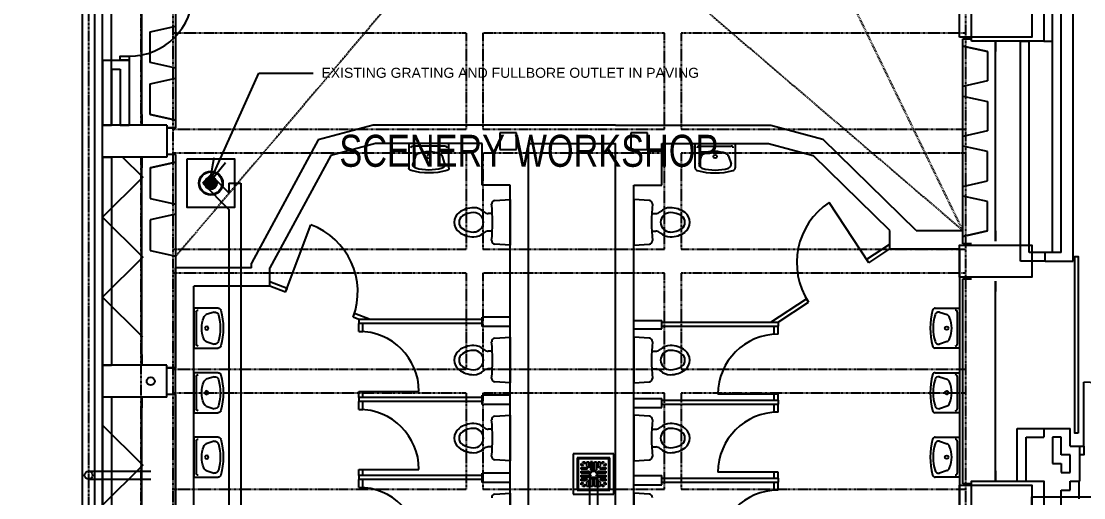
# Model space of a CAD drawing. Header units: millimetres. Extents: x -12337 to 132498, y -9485 to 82319.
# Drawn here: x 70612 to 83878, y 64212 to 70169 of the extents above; entities that cross this region are included whole.
import ezdxf

# ---------------------------------------------------------------- set-up
doc = ezdxf.new("R2010")
doc.units = ezdxf.units.MM
for name, pattern in [('PCENTRE', [50.8, 31.75, -6.35, 6.35, -6.35]), ('PDASHED', [19.05, 12.7, -6.35]), ('PHANTOM', [63.5, 31.75, -6.35, 6.35, -6.35, 6.35, -6.35])]:
    doc.linetypes.add(name, pattern=pattern)
for name, color, linetype in [('Basement 1 - Doors Windows and Openings', 7, 'Continuous'), ('Basement 1 - General', 7, 'Continuous'), ('Basement 1 - Sections', 7, 'Continuous'), ('Basement 1 - Spaces and Zones', 7, 'Continuous'), ('Basement 1 - Stormwater', 7, 'Continuous'), ('Basement 1 - Structural Members', 7, 'Continuous'), ('Basement 1 - Walls', 7, 'Continuous'), ('Basement 2 - Doors Windows and Openings', 7, 'Continuous'), ('Basement 2 - General', 7, 'Continuous'), ('Basement 2 - Structural Members', 7, 'Continuous'), ('Basement 2 - Walls', 7, 'Continuous'), ('Rain_and_storm_water', 7, 'Continuous')]:
    doc.layers.add(name, color=color, linetype=linetype)
doc.styles.add('arial', font='arial.ttf')
doc.styles.add('Text_Style_2', font='Freehand', dxfattribs={"width": 0.8})
doc.dimstyles.new('ISO-25', dxfattribs={"dimtxt": 2.5, "dimasz": 2.5, "dimexe": 1.25, "dimexo": 0.625, "dimtad": 1, "dimtxsty": 'Standard', "dimcen": 2.5, "dimadec": 0, "dimazin": 0, "dimtfac": 1, "dimtmove": 0, "dimatfit": 3, "dimfxl": 1, "dimarcsym": 0})

# ---------------------------------------------------------------- blocks, each defined once
blk = doc.blocks.new('whb2')
for p, q in [((-250, 0), (250, 0)), ((-250, -303.1), (-250, 0)), ((250, 0), (250, -303.1)), ((-201, -29.5), (201.1, -29.5)), ((-200, -252.8), (-168.5, -155.3)), ((168.6, -155.3), (200.1, -252.8))]:
    blk.add_line(p, q)
blk.add_circle((0, -160.7), 22.3)
for centre, radius, start, end in [((-199.1, -56.3), 26.8, 94.124, 173.479), ((-109.1, -186.3), 67, 111.901, 152.434), ((0, -457.8), 359.7, 68.098, 111.902), ((109.2, -186.3), 67, 27.567, 68.099), ((199.2, -56.3), 26.8, 6.521, 85.876), ((-151.4, -259.8), 49.1, 171.798, 253.912), ((151.5, -259.8), 49.1, 286.088, 8.202), ((-214.2, -303.1), 35.7, 180, 255.523), ((0, 526.8), 892.9, 255.523, 284.478), ((0, 265.2), 595.5, 253.912, 286.088), ((214.3, -303.1), 35.7, 284.477, 0)]:
    blk.add_arc(centre, radius, start, end)

msp = doc.modelspace()

# ---------------------------------------------------------------- hatches: boundary and pattern name
at = {"layer": 'Basement 1 - Stormwater', "linetype": 'Continuous'}
h = msp.add_hatch(dxfattribs=at)
h.set_pattern_fill('lines', color=2, scale=9.375, style=0)
h.set_pattern_definition([(0, (51651.505, 69095.762), (0, 9.375), [])])
h.paths.add_polyline_path([(72905, 68145, -1), (73055, 68145, -1)])

# ---------------------------------------------------------------- linework, layer by layer
at = {"layer": 'Basement 1 - Doors Windows and Openings', "color": 1, "linetype": 'Continuous', "lineweight": -3}
for p, q in [((81195, 67151, 2700), (80701, 67904, 2700)), ((73913, 66783, 2700), (74228, 67626, 2700)), ((74827, 65542, 2700), (75577, 65542, 2700)), ((80061, 65507, 2700), (79311, 65507, 2700)), ((74827, 64567, 2700), (75577, 64567, 2700)), ((80061, 64532, 2700), (79311, 64532, 2700))]:
    msp.add_line(p, q, dxfattribs=at)
for centre, radius, start, end in [((81195, 67151, 2700), 900, 123.2925, 213.2925), ((73913, 66783, 2700), 900, 339.5322, 69.5322), ((74827, 65542, 2700), 750, 0, 90), ((80061, 65507, 2700), 750, 90, 180), ((74827, 64567, 2700), 750, 0, 90), ((80061, 64532, 2700), 750, 90, 180), ((74827, 63592, 2700), 750, 0, 90), ((80061, 63557, 2700), 750, 90, 180)]:
    msp.add_arc(centre, radius, start, end, dxfattribs=at)
at = {"layer": 'Basement 1 - General', "color": 8, "linetype": 'PDASHED', "lineweight": -3}
for p, q in [((82368, 78859, 2700), (72543, 67232, 2700)), ((82368, 67554, 2700), (76849, 78919, 2700)), ((82368, 67555, 2700), (72928, 75636, 2700))]:
    msp.add_line(p, q, dxfattribs=at)
at = {"layer": 'Basement 1 - General', "color": 1, "linetype": 'Continuous', "lineweight": -3}
for p, q in [((78009, 64760, 2700), (77505, 64760, 2700)), ((77505, 64760, 2700), (77505, 64256, 2700)), ((78009, 64256, 2700), (78009, 64760, 2700)), ((77959, 64710, 2700), (77555, 64710, 2700)), ((77555, 64710, 2700), (77555, 64306, 2700)), ((77602, 64640, 2700), (77608, 64640, 2700)), ((77602, 64616, 2700), (77602, 64640, 2700)), ((77632, 64616, 2700), (77602, 64616, 2700)), ((77608, 64640, 2700), (77632, 64616, 2700)), ((77625, 64663, 2700), (77649, 64663, 2700)), ((77625, 64657, 2700), (77625, 64663, 2700)), ((77649, 64633, 2700), (77625, 64657, 2700)), ((77649, 64663, 2700), (77649, 64633, 2700)), ((77673, 64609, 2700), (77673, 64663, 2700)), ((77673, 64663, 2700), (77697, 64663, 2700)), ((77697, 64585, 2700), (77673, 64609, 2700)), ((77697, 64663, 2700), (77697, 64585, 2700)), ((77745, 64663, 2700), (77721, 64663, 2700)), ((77721, 64663, 2700), (77721, 64561, 2700)), ((77745, 64537, 2700), (77745, 64663, 2700)), ((77769, 64537, 2700), (77769, 64663, 2700)), ((77769, 64663, 2700), (77793, 64663, 2700)), ((77793, 64663, 2700), (77793, 64561, 2700)), ((77817, 64585, 2700), (77817, 64663, 2700)), ((77817, 64663, 2700), (77841, 64663, 2700)), ((77841, 64609, 2700), (77817, 64585, 2700)), ((77841, 64663, 2700), (77841, 64609, 2700)), ((77865, 64633, 2700), (77865, 64663, 2700)), ((77865, 64663, 2700), (77888, 64663, 2700)), ((77888, 64656, 2700), (77865, 64633, 2700)), ((77882, 64616, 2700), (77906, 64640, 2700)), ((77912, 64616, 2700), (77882, 64616, 2700)), ((77888, 64663, 2700), (77888, 64656, 2700)), ((77906, 64640, 2700), (77912, 64640, 2700)), ((77912, 64640, 2700), (77912, 64616, 2700)), ((77959, 64306, 2700), (77959, 64710, 2700)), ((77602, 64592, 2700), (77656, 64592, 2700)), ((77602, 64568, 2700), (77602, 64592, 2700)), ((77680, 64568, 2700), (77602, 64568, 2700)), ((77602, 64544, 2700), (77704, 64544, 2700)), ((77602, 64520, 2700), (77602, 64544, 2700)), ((77728, 64520, 2700), (77602, 64520, 2700)), ((77602, 64496, 2700), (77728, 64496, 2700)), ((77602, 64472, 2700), (77602, 64496, 2700)), ((77656, 64592, 2700), (77680, 64568, 2700)), ((77704, 64544, 2700), (77728, 64520, 2700)), ((77728, 64496, 2700), (77704, 64472, 2700)), ((77721, 64561, 2700), (77745, 64537, 2700)), ((77721, 64455, 2700), (77745, 64479, 2700)), ((77745, 64479, 2700), (77745, 64353, 2700)), ((77793, 64561, 2700), (77769, 64537, 2700)), ((77769, 64353, 2700), (77769, 64479, 2700)), ((77769, 64479, 2700), (77793, 64455, 2700)), ((77786, 64520, 2700), (77810, 64544, 2700)), ((77912, 64520, 2700), (77786, 64520, 2700)), ((77786, 64496, 2700), (77912, 64496, 2700)), ((77810, 64472, 2700), (77786, 64496, 2700)), ((77810, 64544, 2700), (77912, 64544, 2700)), ((77834, 64568, 2700), (77858, 64592, 2700)), ((77912, 64568, 2700), (77834, 64568, 2700)), ((77858, 64592, 2700), (77912, 64592, 2700)), ((77912, 64592, 2700), (77912, 64568, 2700)), ((77912, 64544, 2700), (77912, 64520, 2700)), ((77912, 64496, 2700), (77912, 64472, 2700)), ((77704, 64472, 2700), (77602, 64472, 2700)), ((77602, 64448, 2700), (77680, 64448, 2700)), ((77602, 64424, 2700), (77602, 64448, 2700)), ((77656, 64424, 2700), (77602, 64424, 2700)), ((77602, 64400, 2700), (77632, 64400, 2700)), ((77602, 64376, 2700), (77602, 64400, 2700)), ((77608, 64376, 2700), (77602, 64376, 2700)), ((77632, 64400, 2700), (77608, 64376, 2700)), ((77625, 64359, 2700), (77649, 64383, 2700)), ((77625, 64353, 2700), (77625, 64359, 2700)), ((77649, 64353, 2700), (77625, 64353, 2700)), ((77649, 64383, 2700), (77649, 64353, 2700)), ((77680, 64448, 2700), (77656, 64424, 2700)), ((77673, 64407, 2700), (77697, 64431, 2700)), ((77673, 64353, 2700), (77673, 64407, 2700)), ((77697, 64353, 2700), (77673, 64353, 2700)), ((77697, 64431, 2700), (77697, 64353, 2700)), ((77721, 64353, 2700), (77721, 64455, 2700)), ((77745, 64353, 2700), (77721, 64353, 2700)), ((77793, 64353, 2700), (77769, 64353, 2700)), ((77793, 64455, 2700), (77793, 64353, 2700)), ((77912, 64472, 2700), (77810, 64472, 2700)), ((77817, 64353, 2700), (77817, 64431, 2700)), ((77817, 64431, 2700), (77841, 64407, 2700)), ((77841, 64353, 2700), (77817, 64353, 2700)), ((77834, 64448, 2700), (77912, 64448, 2700)), ((77858, 64424, 2700), (77834, 64448, 2700)), ((77841, 64407, 2700), (77841, 64353, 2700)), ((77912, 64424, 2700), (77858, 64424, 2700)), ((77865, 64353, 2700), (77865, 64383, 2700)), ((77865, 64383, 2700), (77888, 64360, 2700)), ((77888, 64353, 2700), (77865, 64353, 2700)), ((77882, 64400, 2700), (77912, 64400, 2700)), ((77906, 64376, 2700), (77882, 64400, 2700)), ((77888, 64360, 2700), (77888, 64353, 2700)), ((77912, 64376, 2700), (77906, 64376, 2700)), ((77912, 64448, 2700), (77912, 64424, 2700)), ((77912, 64400, 2700), (77912, 64376, 2700)), ((77505, 64256, 2700), (78009, 64256, 2700)), ((77555, 64306, 2700), (77959, 64306, 2700))]:
    msp.add_line(p, q, dxfattribs=at)
at = {"layer": 'Basement 1 - General', "color": 1, "linetype": 'Continuous', "lineweight": -3, "elevation": 2700}
for points in [[(72678, 68444), (72678, 67844), (73278, 67844), (73278, 68444)], [(77567, 64698), (77567, 64318), (77947, 64318), (77947, 64698)]]:
    msp.add_lwpolyline(points, close=True, dxfattribs=at)
at = {"layer": 'Basement 1 - Sections', "color": 1, "linetype": 'Continuous'}
for p, q in [((76494, 67766, 2700), (76443, 67766, 2700)), ((78484, 67766, 2700), (78534, 67766, 2700)), ((76494, 67546, 2700), (76443, 67546, 2700)), ((78484, 67546, 2700), (78534, 67546, 2700)), ((76717, 67371, 2700), (76523, 67383, 2700)), ((78261, 67371, 2700), (78455, 67383, 2700)), ((76494, 66043, 2700), (76443, 66043, 2700)), ((78484, 66043, 2700), (78534, 66043, 2700)), ((76494, 65823, 2700), (76443, 65823, 2700)), ((78484, 65823, 2700), (78534, 65823, 2700)), ((76717, 65648, 2700), (76523, 65661, 2700)), ((78261, 65648, 2700), (78455, 65661, 2700)), ((76494, 65068, 2700), (76443, 65068, 2700)), ((78484, 65068, 2700), (78534, 65068, 2700)), ((76494, 64848, 2700), (76443, 64848, 2700)), ((78484, 64848, 2700), (78534, 64848, 2700)), ((76717, 64673, 2700), (76523, 64686, 2700)), ((78261, 64673, 2700), (78455, 64686, 2700))]:
    msp.add_line(p, q, dxfattribs=at)
at = {"layer": 'Basement 1 - Sections', "color": 1, "linetype": 'Continuous', "elevation": 2700}
for points in [[(76523, 67928), (76717, 67941), (76717, 67371)], [(78455, 67928), (78261, 67941), (78261, 67371)], [(76523, 66206), (76717, 66218), (76717, 65648)], [(78455, 66206), (78261, 66218), (78261, 65648)], [(76523, 65231), (76717, 65243), (76717, 64673)], [(78455, 65231), (78261, 65243), (78261, 64673)], [(76523, 64256), (76717, 64268), (76717, 63698)], [(78455, 64256), (78261, 64268), (78261, 63698)]]:
    msp.add_lwpolyline(points, dxfattribs=at)
at = {"layer": 'Basement 1 - Sections', "color": 1, "linetype": 'Continuous'}
for centre, radius, start, end in [((76526, 67888, 2700), 40, 93.6538, 185.3929), ((78452, 67888, 2700), 40, 354.6071, 86.3462), ((76262, 67529, 2700), 309, 90, 126.6269), ((76262, 67656, 2700), 182, 46.3697, 90), ((74059, 67656, 2700), 2437, 354.6098, 5.3902), ((80919, 67656, 2700), 2437, 174.6098, 185.3902), ((78716, 67656, 2700), 182, 90, 133.6303), ((78716, 67529, 2700), 309, 53.3731, 90), ((76168, 67656, 2700), 151, 126.6272, 180), ((76172, 67656, 2700), 94.1, 123.328, 180), ((76262, 67519, 2700), 258, 90, 123.3291), ((76262, 67656, 2700), 121, 270, 90), ((76443, 67846, 2700), 80, 226.3714, 270), ((78534, 67846, 2700), 80, 270, 313.6286), ((78716, 67656, 2700), 121, 90, 270), ((78716, 67519, 2700), 258, 56.6709, 90), ((78805, 67656, 2700), 94.1, 0, 56.672), ((78810, 67656, 2700), 151, 0, 53.3728), ((76168, 67656, 2700), 151, 180, 233.3723), ((76172, 67656, 2700), 94.1, 180, 236.6712), ((76262, 67782, 2700), 309, 233.3736, 270), ((76262, 67792, 2700), 258, 236.6706, 270), ((76443, 67466, 2700), 80, 90, 133.6274), ((78534, 67466, 2700), 80, 46.3726, 90), ((78716, 67792, 2700), 258, 270, 303.3294), ((78716, 67782, 2700), 309, 270, 306.6264), ((78805, 67656, 2700), 94.1, 303.3288, 0), ((78810, 67656, 2700), 151, 306.6277, 0), ((76262, 67656, 2700), 182, 270, 313.6308), ((76526, 67423, 2700), 40, 174.614, 266.3467), ((78452, 67423, 2700), 40, 273.6533, 5.386), ((78716, 67656, 2700), 182, 226.3692, 270), ((76526, 66166, 2700), 40, 93.6538, 185.3929), ((78452, 66166, 2700), 40, 354.6071, 86.3462), ((76262, 65807, 2700), 309, 90, 126.6269), ((76262, 65933, 2700), 182, 46.3697, 90), ((74059, 65933, 2700), 2437, 354.6098, 5.3902), ((80919, 65933, 2700), 2437, 174.6098, 185.3902), ((78716, 65933, 2700), 182, 90, 133.6303), ((78716, 65807, 2700), 309, 53.3731, 90), ((76168, 65933, 2700), 151, 126.6272, 180), ((76172, 65933, 2700), 94.1, 123.328, 180), ((76262, 65797, 2700), 258, 90, 123.3291), ((76262, 65933, 2700), 121, 270, 90), ((76443, 66123, 2700), 80, 226.3714, 270), ((78534, 66123, 2700), 80, 270, 313.6286), ((78716, 65933, 2700), 121, 90, 270), ((78716, 65797, 2700), 258, 56.6709, 90), ((78805, 65933, 2700), 94.1, 0, 56.672), ((78810, 65933, 2700), 151, 0, 53.3728), ((76168, 65933, 2700), 151, 180, 233.3723), ((76172, 65933, 2700), 94.1, 180, 236.6712), ((76262, 66060, 2700), 309, 233.3736, 270), ((76262, 66070, 2700), 258, 236.6706, 270), ((76262, 65933, 2700), 182, 270, 313.6308), ((76443, 65743, 2700), 80, 90, 133.6274), ((78534, 65743, 2700), 80, 46.3726, 90), ((78716, 65933, 2700), 182, 226.3692, 270), ((78716, 66070, 2700), 258, 270, 303.3294), ((78716, 66060, 2700), 309, 270, 306.6264), ((78805, 65933, 2700), 94.1, 303.3288, 0), ((78810, 65933, 2700), 151, 306.6277, 0), ((76526, 65701, 2700), 40, 174.614, 266.3467), ((78452, 65701, 2700), 40, 273.6533, 5.386), ((76262, 64832, 2700), 309, 90, 126.6269), ((76262, 64958, 2700), 182, 46.3697, 90), ((76526, 65191, 2700), 40, 93.6538, 185.3929), ((74059, 64958, 2700), 2437, 354.6098, 5.3902), ((78452, 65191, 2700), 40, 354.6071, 86.3462), ((80919, 64958, 2700), 2437, 174.6098, 185.3902), ((78716, 64958, 2700), 182, 90, 133.6303), ((78716, 64832, 2700), 309, 53.3731, 90), ((76168, 64958, 2700), 151, 126.6272, 180), ((76172, 64958, 2700), 94.1, 123.328, 180), ((76262, 64822, 2700), 258, 90, 123.3291), ((76262, 64958, 2700), 121, 270, 90), ((76443, 65148, 2700), 80, 226.3714, 270), ((78534, 65148, 2700), 80, 270, 313.6286), ((78716, 64958, 2700), 121, 90, 270), ((78716, 64822, 2700), 258, 56.6709, 90), ((78805, 64958, 2700), 94.1, 0, 56.672), ((78810, 64958, 2700), 151, 0, 53.3728), ((76168, 64958, 2700), 151, 180, 233.3723), ((76172, 64958, 2700), 94.1, 180, 236.6712), ((76262, 65095, 2700), 258, 236.6706, 270), ((78716, 65095, 2700), 258, 270, 303.3294), ((78805, 64958, 2700), 94.1, 303.3288, 0), ((78810, 64958, 2700), 151, 306.6277, 0), ((76262, 65085, 2700), 309, 233.3736, 270), ((76262, 64958, 2700), 182, 270, 313.6308), ((76443, 64768, 2700), 80, 90, 133.6274), ((78534, 64768, 2700), 80, 46.3726, 90), ((78716, 64958, 2700), 182, 226.3692, 270), ((78716, 65085, 2700), 309, 270, 306.6264), ((76526, 64726, 2700), 40, 174.614, 266.3467), ((78452, 64726, 2700), 40, 273.6533, 5.386), ((76526, 64216, 2700), 40, 93.6538, 185.3929), ((78452, 64216, 2700), 40, 354.6071, 86.3462)]:
    msp.add_arc(centre, radius, start, end, dxfattribs=at)
at = {"layer": 'Basement 1 - Spaces and Zones', "color": 10, "linetype": 'Continuous', "elevation": 2700}
msp.add_lwpolyline([(63238, 72334), (63238, 71584), (62028, 71584), (62028, 58030), (64289, 56724), (69157, 56724), (71628, 58151), (71628, 71759), (70528, 71759), (70528, 72334), (69238, 72334), (69238, 70464), (64528, 70464), (64528, 72334), (63238, 72334)], close=True, dxfattribs=at)
at = {"layer": 'Basement 1 - Stormwater', "color": 4, "linetype": 'Continuous'}
msp.add_circle((72980, 68145, 2700), 150, dxfattribs=at)
at = {"layer": 'Basement 1 - Stormwater', "color": 1, "linetype": 'Continuous'}
for radius in [141, 75]:
    msp.add_circle((72980, 68145, 2700), radius, dxfattribs=at)
at = {"layer": 'Basement 1 - Stormwater', "color": 2, "linetype": 'Continuous'}
msp.add_circle((72980, 68145, 2700), 75, dxfattribs=at)
at = {"layer": 'Basement 1 - Structural Members', "color": 4, "linetype": 'Continuous'}
for p, q in [((72116, 68869, 2700), (72116, 71469, 2700)), ((72543, 68837, 2700), (72543, 71502, 2700)), ((72220, 70035, 2700), (72543, 70106, 2700)), ((72220, 69653, 2700), (72220, 70035, 2700)), ((82368, 67388, 2700), (82368, 69951, 2700)), ((82368, 69951, 2700), (82478, 69951, 2700)), ((82778, 69919, 2700), (82778, 69791, 2700)), ((82778, 67419, 2700), (82778, 69919, 2700)), ((82368, 69859, 2700), (82678, 69791, 2700)), ((82678, 69791, 2700), (82368, 69859, 2700)), ((82678, 69791, 2700), (82678, 69423, 2700)), ((72543, 69582, 2700), (72220, 69653, 2700)), ((72220, 69385, 2700), (72543, 69456, 2700)), ((72220, 69003, 2700), (72220, 69385, 2700)), ((82678, 69423, 2700), (82368, 69355, 2700)), ((82368, 69234, 2700), (82678, 69166, 2700)), ((82678, 69166, 2700), (82678, 68798, 2700)), ((72116, 69003, 2700), (72116, 68869, 2700)), ((72116, 68869, 2700), (72116, 69003, 2700)), ((72543, 68932, 2700), (72220, 69003, 2700)), ((72220, 69003, 2700), (72543, 68932, 2700)), ((72543, 68932, 2700), (72220, 69003, 2700)), ((71628, 68469, 2700), (71628, 68869, 2700)), ((72428, 68869, 2700), (71628, 68869, 2700)), ((72428, 68869, 2700), (72428, 68469, 2700)), ((72543, 68837, 2700), (72543, 68932, 2700)), ((72543, 68837, 2700), (72428, 68837, 2700)), ((72428, 68837, 2700), (72543, 68837, 2700)), ((82678, 68798, 2700), (82368, 68730, 2700)), ((82678, 68541, 2700), (82368, 68609, 2700)), ((72428, 68469, 2700), (71628, 68469, 2700)), ((72116, 68469, 2700), (72116, 68335, 2700)), ((72116, 65869, 2700), (72116, 68469, 2700)), ((72543, 68502, 2700), (72428, 68502, 2700)), ((72543, 65837, 2700), (72543, 68502, 2700)), ((82678, 68173, 2700), (82678, 68541, 2700)), ((72543, 68406, 2700), (72220, 68335, 2700)), ((72220, 68335, 2700), (72543, 68406, 2700)), ((72220, 68335, 2700), (72220, 67953, 2700)), ((82368, 68105, 2700), (82678, 68173, 2700)), ((72220, 67953, 2700), (72543, 67882, 2700)), ((82678, 67916, 2700), (82368, 67984, 2700)), ((82678, 67548, 2700), (82678, 67916, 2700)), ((72543, 67756, 2700), (72220, 67685, 2700)), ((72220, 67685, 2700), (72220, 67303, 2700)), ((82368, 67509, 2700), (82368, 67601, 2700)), ((82678, 67548, 2700), (82368, 67480, 2700)), ((82368, 67480, 2700), (82678, 67548, 2700)), ((82368, 67480, 2700), (82678, 67548, 2700)), ((82778, 67419, 2700), (82778, 67548, 2700)), ((82778, 67548, 2700), (82778, 67419, 2700)), ((72220, 67303, 2700), (72543, 67232, 2700)), ((82368, 67388, 2700), (82478, 67388, 2700)), ((82478, 67388, 2700), (82368, 67388, 2700)), ((82368, 66951, 2700), (82478, 66951, 2700)), ((82368, 64388, 2700), (82368, 66951, 2700)), ((82778, 66919, 2700), (82778, 66791, 2700)), ((82778, 64419, 2700), (82778, 66919, 2700)), ((72116, 65869, 2700), (72116, 66003, 2700)), ((72116, 66003, 2700), (72116, 65869, 2700)), ((71628, 65869, 2700), (71628, 65469, 2700)), ((72428, 65869, 2700), (71628, 65869, 2700)), ((72428, 65469, 2700), (72428, 65869, 2700)), ((72428, 65837, 2700), (72543, 65837, 2700)), ((72543, 65837, 2700), (72428, 65837, 2700)), ((72543, 65837, 2700), (72543, 65932, 2700)), ((72428, 65469, 2700), (71628, 65469, 2700)), ((72116, 65469, 2700), (72116, 65335, 2700)), ((72116, 62869, 2700), (72116, 65469, 2700)), ((72543, 65502, 2700), (72428, 65502, 2700)), ((72543, 62837, 2700), (72543, 65502, 2700)), ((82368, 64388, 2700), (82368, 64480, 2700)), ((82778, 64548, 2700), (82778, 64419, 2700)), ((82778, 64419, 2700), (82778, 64548, 2700)), ((82478, 64388, 2700), (82368, 64388, 2700)), ((82368, 64388, 2700), (82478, 64388, 2700))]:
    msp.add_line(p, q, dxfattribs=at)
at = {"layer": 'Basement 1 - Structural Members', "color": 4, "linetype": 'Continuous', "elevation": 2700}
for points in [[(82328, 69969), (82328, 70369), (83228, 70369), (83228, 69969), (82328, 69969)], [(82328, 66969), (82328, 67369), (83228, 67369), (83228, 66969), (82328, 66969)], [(82328, 63969), (82328, 64369), (83228, 64369), (83228, 63969), (82328, 63969)]]:
    msp.add_lwpolyline(points, dxfattribs=at)
at = {"layer": 'Basement 1 - Walls', "color": 3, "linetype": 'Continuous'}
for p, q in [((71628, 68869), (71628, 71469)), ((71738, 68869), (71738, 71469)), ((71628, 68869), (71738, 68869)), ((75006, 68869), (74321, 68686)), ((78031, 68869), (75006, 68869)), ((78031, 68869), (79971, 68869)), ((79971, 68869), (80619, 68696)), ((74321, 68686), (73487, 67145)), ((75037, 68639), (74476, 68489)), ((76367, 68639), (75037, 68639)), ((76367, 68119), (76367, 68639)), ((76947, 60519), (76947, 68639)), ((76947, 68639), (78031, 68639)), ((78031, 60519), (78031, 68639)), ((78611, 68119), (78611, 68639)), ((78611, 68639), (79941, 68639)), ((79941, 68639), (80501, 68489)), ((81787, 67554), (80619, 68696)), ((71628, 68469), (71738, 68469)), ((71628, 68469), (71628, 65869)), ((71738, 68469), (71738, 65869)), ((74476, 68489), (73717, 67087)), ((81458, 67554), (80501, 68489)), ((76717, 68119), (76367, 68119)), ((76717, 60519), (76717, 68119)), ((78261, 68119), (78611, 68119)), ((78261, 60519), (78261, 68119)), ((81458, 67324), (81458, 67554)), ((81787, 67554), (82368, 67554)), ((81458, 67324), (82328, 67324)), ((82328, 67324), (82328, 58394)), ((73487, 67087), (73487, 67145)), ((72537, 59689), (72537, 67087)), ((73487, 67087), (72537, 67087)), ((73717, 66857), (73717, 67087)), ((73717, 66857), (72767, 66857)), ((72767, 61237), (72767, 66857)), ((71628, 65869), (71738, 65869)), ((71738, 65469), (71628, 65469)), ((71628, 65469), (71628, 62869)), ((71738, 65469), (71738, 62869)), ((83228, 64114), (83228, 64224)), ((83228, 64224), (94228, 64224))]:
    msp.add_line(p, q, dxfattribs=at)
at = {"layer": 'Basement 1 - Walls', "color": 2, "linetype": 'Continuous'}
for p, q in [((81168, 67193, 2700), (81458, 67384, 2700)), ((81195, 67151, 2700), (81458, 67324, 2700)), ((81195, 67151, 2700), (81168, 67193, 2700)), ((81195, 67151, 2700), (81168, 67193, 2700)), ((73931, 66830, 2700), (73717, 66910, 2700)), ((73913, 66783, 2700), (73717, 66857, 2700)), ((73913, 66783, 2700), (73931, 66830, 2700)), ((73913, 66783, 2700), (73931, 66830, 2700)), ((79970, 66407, 2700), (80415, 66699, 2700)), ((80061, 66407, 2700), (80443, 66657, 2700)), ((80443, 66657, 2700), (80415, 66699, 2700)), ((74756, 66468, 2700), (74774, 66515, 2700)), ((74827, 66442, 2700), (74756, 66468, 2700)), ((74970, 66442, 2700), (74774, 66515, 2700)), ((76717, 66469, 2700), (76367, 66469, 2700)), ((76367, 66354, 2700), (76367, 66469, 2700)), ((74827, 66442, 2700), (74827, 66392, 2700)), ((76367, 66442, 2700), (74827, 66442, 2700)), ((76367, 66392, 2700), (74827, 66392, 2700)), ((74827, 66292, 2700), (74827, 66392, 2700)), ((74877, 66292, 2700), (74877, 66392, 2700)), ((76717, 66354, 2700), (76367, 66354, 2700)), ((78261, 66428, 2700), (78611, 66428, 2700)), ((78611, 66324, 2700), (78611, 66428, 2700)), ((78611, 66407, 2700), (80061, 66407, 2700)), ((78611, 66357, 2700), (80061, 66357, 2700)), ((80011, 66257, 2700), (80011, 66357, 2700)), ((80061, 66407, 2700), (80061, 66357, 2700)), ((80061, 66257, 2700), (80061, 66357, 2700)), ((74827, 66292, 2700), (74877, 66292, 2700)), ((78261, 66324, 2700), (78611, 66324, 2700)), ((74827, 65542, 2700), (74877, 65542, 2700)), ((74827, 65467, 2700), (74827, 65542, 2700)), ((74877, 65467, 2700), (74877, 65542, 2700)), ((76367, 65467, 2700), (74827, 65467, 2700)), ((74827, 65467, 2700), (74827, 65417, 2700)), ((76367, 65417, 2700), (74827, 65417, 2700)), ((74827, 65317, 2700), (74827, 65417, 2700)), ((74877, 65317, 2700), (74877, 65417, 2700)), ((76717, 65494, 2700), (76367, 65494, 2700)), ((76367, 65379, 2700), (76367, 65494, 2700)), ((78261, 65454, 2700), (78611, 65454, 2700)), ((78611, 65339, 2700), (78611, 65454, 2700)), ((78611, 65432, 2700), (80061, 65432, 2700)), ((80061, 65507, 2700), (80011, 65507, 2700)), ((80011, 65432, 2700), (80011, 65507, 2700)), ((80061, 65432, 2700), (80061, 65507, 2700)), ((80061, 65432, 2700), (80061, 65382, 2700)), ((74827, 65317, 2700), (74877, 65317, 2700)), ((76717, 65379, 2700), (76367, 65379, 2700)), ((78261, 65339, 2700), (78611, 65339, 2700)), ((78611, 65382, 2700), (80061, 65382, 2700)), ((80011, 65282, 2700), (80011, 65382, 2700)), ((80061, 65282, 2700), (80011, 65282, 2700)), ((80061, 65282, 2700), (80061, 65382, 2700)), ((74827, 64492, 2700), (74827, 64567, 2700)), ((74827, 64567, 2700), (74877, 64567, 2700)), ((76367, 64492, 2700), (74827, 64492, 2700)), ((74827, 64492, 2700), (74827, 64442, 2700)), ((74877, 64492, 2700), (74877, 64567, 2700)), ((76717, 64519, 2700), (76367, 64519, 2700)), ((76367, 64404, 2700), (76367, 64519, 2700)), ((78261, 64489, 2700), (78611, 64489, 2700)), ((78611, 64374, 2700), (78611, 64489, 2700)), ((80061, 64532, 2700), (80011, 64532, 2700)), ((80011, 64457, 2700), (80011, 64532, 2700)), ((80061, 64457, 2700), (80061, 64532, 2700)), ((74827, 64342, 2700), (74827, 64442, 2700)), ((76367, 64442, 2700), (74827, 64442, 2700)), ((74827, 64342, 2700), (74877, 64342, 2700)), ((74877, 64342, 2700), (74877, 64442, 2700)), ((76717, 64404, 2700), (76367, 64404, 2700)), ((78261, 64374, 2700), (78611, 64374, 2700)), ((78611, 64457, 2700), (80061, 64457, 2700)), ((78611, 64407, 2700), (80061, 64407, 2700)), ((80011, 64307, 2700), (80011, 64407, 2700)), ((80061, 64457, 2700), (80061, 64407, 2700)), ((80061, 64307, 2700), (80061, 64407, 2700)), ((80061, 64307, 2700), (80011, 64307, 2700))]:
    msp.add_line(p, q, dxfattribs=at)
at = {"layer": 'Basement 2 - Doors Windows and Openings', "color": 2, "linetype": 'Continuous'}
msp.add_line((83878, 64859), (83878, 65659), dxfattribs=at)
for points in [[(71958, 69731), (71958, 69681), (71848, 69681), (71848, 69731), (71958, 69731)], [(72128, 66219), (71628, 66719), (72128, 67219), (71628, 67719), (72128, 68219), (71878, 68469)], [(71628, 63119), (72128, 63619), (71628, 64119), (72128, 64619), (71628, 65119)], [(83828, 64859), (83878, 64859), (83878, 64749), (83828, 64749), (83828, 64859)]]:
    msp.add_lwpolyline(points, dxfattribs=at)
for centre, start, end in [((71958, 70531), 270, 0), ((83878, 64859), 0, 90)]:
    msp.add_arc(centre, 800, start, end, dxfattribs=at)
at = {"layer": 'Basement 2 - Structural Members', "color": 4, "linetype": 'Continuous'}
for p, q in [((83488, 67278), (83488, 80279)), ((83598, 67278), (83598, 80169)), ((83088, 67168), (83088, 69919)), ((83088, 69919), (83198, 69919)), ((83198, 67278), (83198, 69919)), ((83378, 69919), (83488, 69919)), ((71628, 69681), (71958, 69681)), ((71628, 69681), (71628, 68869)), ((71958, 69681), (71958, 68869)), ((71738, 69571), (71848, 69571)), ((71738, 69571), (71738, 68869)), ((71848, 69571), (71848, 68869)), ((71628, 68869), (71738, 68869)), ((71628, 68469), (71628, 68869)), ((72428, 68869), (71628, 68869)), ((71848, 68869), (71958, 68869)), ((72428, 68869), (72428, 68469)), ((72428, 68469), (71628, 68469)), ((83598, 67278), (83198, 67278)), ((83398, 67168), (83398, 67278)), ((83398, 67168), (83088, 67168)), ((83048, 65079), (83378, 65079)), ((83048, 64419), (83048, 65079)), ((83378, 65079), (83378, 64969)), ((83158, 64419), (83158, 64969)), ((83158, 64969), (83378, 64969)), ((83598, 64969), (83488, 64969)), ((83488, 64969), (83488, 64639)), ((83598, 64749), (83598, 64969)), ((83708, 64749), (83598, 64749)), ((83708, 64529), (83708, 64749)), ((83488, 64639), (83598, 64639)), ((83598, 64639), (83598, 64529)), ((83598, 64529), (83708, 64529)), ((83708, 64419), (83818, 64419)), ((83708, 64309), (83708, 64419)), ((83818, 64419), (83818, 64199)), ((83598, 64309), (83708, 64309)), ((83598, 64029), (83598, 64309))]:
    msp.add_line(p, q, dxfattribs=at)
at = {"layer": 'Basement 2 - Structural Members', "color": 1, "linetype": 'PHANTOM', "lineweight": -3}
for p, q in [((72503, 72969), (72503, 56869)), ((82403, 72969), (82403, 56869)), ((72103, 71469), (72103, 68869)), ((72103, 68469), (72103, 56869))]:
    msp.add_line(p, q, dxfattribs=at)
at = {"layer": 'Basement 2 - Structural Members', "color": 9, "linetype": 'PHANTOM', "lineweight": -3}
for p, q in [((76166, 70019), (72503, 70019)), ((76166, 70019), (76166, 68819)), ((76376, 70019), (76376, 68819)), ((78642, 70019), (76376, 70019)), ((78642, 68819), (78642, 70019)), ((82403, 70019), (78852, 70019)), ((78852, 70019), (78852, 68819)), ((72503, 68819), (76166, 68819)), ((76376, 68819), (78642, 68819)), ((78852, 68819), (82403, 68819)), ((76166, 68519), (72503, 68519)), ((76166, 68519), (76166, 67319)), ((76376, 68519), (76376, 67319)), ((78642, 68519), (76376, 68519)), ((78642, 67319), (78642, 68519)), ((82403, 68519), (78852, 68519)), ((78852, 68519), (78852, 67319)), ((72503, 67319), (76166, 67319)), ((76376, 67319), (78642, 67319)), ((78852, 67319), (82403, 67319)), ((76166, 67019), (72503, 67019)), ((76166, 67019), (76166, 65819)), ((76376, 67019), (76376, 65819)), ((78642, 67019), (76376, 67019)), ((78642, 65819), (78642, 67019)), ((82403, 67019), (78852, 67019)), ((78852, 67019), (78852, 65819)), ((72503, 65819), (76166, 65819)), ((76376, 65819), (78642, 65819)), ((78852, 65819), (82403, 65819)), ((76166, 65519), (72503, 65519)), ((76166, 65519), (76166, 64319)), ((78642, 65519), (76376, 65519)), ((76376, 65519), (76376, 64319)), ((78642, 64319), (78642, 65519)), ((82403, 65519), (78852, 65519)), ((78852, 65519), (78852, 64319)), ((72503, 64319), (76166, 64319)), ((76376, 64319), (78642, 64319)), ((78852, 64319), (82403, 64319))]:
    msp.add_line(p, q, dxfattribs=at)
at = {"layer": 'Basement 2 - Structural Members', "color": 5, "linetype": 'Continuous', "lineweight": -3}
for p, q in [((76586, 68774), (76586, 68564)), ((76796, 68774), (76586, 68774)), ((76796, 68564), (76796, 68774)), ((78222, 68774), (78222, 68564)), ((78432, 68774), (78222, 68774)), ((78432, 68564), (78432, 68774)), ((76586, 68564), (76796, 68564)), ((78222, 68564), (78432, 68564))]:
    msp.add_line(p, q, dxfattribs=at)
at = {"layer": 'Basement 2 - Structural Members', "color": 4, "linetype": 'Continuous'}
for points in [[(82478, 69919), (82478, 70419), (83378, 70419), (83378, 69919), (82478, 69919)], [(82478, 63919), (82478, 64419), (83378, 64419), (83378, 63919), (82478, 63919)]]:
    msp.add_lwpolyline(points, dxfattribs=at)
at = {"layer": 'Basement 2 - Structural Members', "color": 1, "linetype": 'Continuous', "lineweight": -3}
msp.add_circle((77757, 64494), 50, dxfattribs=at)
at = {"layer": 'Basement 2 - Walls', "color": 3, "linetype": 'Continuous'}
for p, q in [((83748, 67168), (83748, 80019)), ((83398, 67168), (83748, 67168)), ((83378, 65079), (83708, 65079)), ((83708, 64859), (83708, 65079)), ((83708, 64859), (83828, 64859)), ((83828, 64419), (83828, 64859)), ((83828, 64419), (83818, 64419))]:
    msp.add_line(p, q, dxfattribs=at)
msp.add_lwpolyline([(83808, 65019), (83768, 65019), (83768, 67228), (83808, 67228), (83808, 65019)], dxfattribs=at)
at = {"layer": 'Rain_and_storm_water', "color": 8, "linetype": 'PCENTRE', "lineweight": -3}
msp.add_line((71453, 74219), (71453, 58935), dxfattribs=at)
at = {"layer": 'Rain_and_storm_water', "color": 1, "linetype": 'Continuous', "lineweight": -3}
for p, q in [((71528, 73569), (71528, 62519)), ((71378, 62519), (71378, 71319)), ((72980, 68251), (72874, 68145)), ((72980, 68251), (73205, 68026)), ((72878, 68145), (73205, 67814)), ((73205, 68145), (73355, 68145)), ((73205, 68145), (73205, 68026)), ((73355, 68145), (73355, 64004)), ((73205, 67814), (73205, 58369)), ((71453, 64544), (72228, 64544)), ((77707, 64494), (77707, 64004)), ((77807, 64494), (77807, 64004)), ((71453, 64444), (72228, 64444))]:
    msp.add_line(p, q, dxfattribs=at)
for centre, radius in [((72980, 68145), 75), ((72228, 65669), 50), ((71453, 64494), 50)]:
    msp.add_circle(centre, radius, dxfattribs=at)

# ---------------------------------------------------------------- block references
at = {"layer": 'Basement 1 - Sections', "color": 1, "linetype": 'Continuous', "xscale": -1}
msp.add_blockref('whb2', (75702, 68639, 2700), dxfattribs=at)
at = {"layer": 'Basement 1 - Sections', "color": 1, "linetype": 'Continuous'}
msp.add_blockref('whb2', (79276, 68639, 2700), dxfattribs=at)
at = {"layer": 'Basement 1 - Sections', "color": 1, "linetype": 'Continuous', "xscale": -1, "rotation": 89.99999999999997}
for p in [(72767, 66333, 2700), (72767, 65526, 2700), (72767, 64720, 2700)]:
    msp.add_blockref('whb2', p, dxfattribs=at)
at = {"layer": 'Basement 1 - Sections', "color": 1, "linetype": 'Continuous', "rotation": 270}
for p in [(82328, 66333, 2700), (82328, 65526, 2700), (82328, 64720, 2700)]:
    msp.add_blockref('whb2', p, dxfattribs=at)

# ---------------------------------------------------------------- texts
at = {"layer": 'Basement 1 - General', "color": 1, "linetype": 'Continuous', "insert": (74360, 69587, 2700), "char_height": 125, "attachment_point": 1, "style": 'arial'}
msp.add_mtext('EXISTING GRATING AND FULLBORE OUTLET IN PAVING', dxfattribs=at)
at = {"layer": 'Basement 2 - General', "color": 2, "linetype": 'Continuous', "lineweight": -3, "insert": (74584, 68344), "char_height": 400, "attachment_point": 7, "style": 'Text_Style_2'}
msp.add_mtext('SCENERY WORKSHOP', dxfattribs=at)

# ---------------------------------------------------------------- leaders
at = {"layer": 'Basement 1 - General', "color": 3, "linetype": 'Continuous', "lineweight": -3}
msp.add_leader([(72967, 68159, 2700), (73577, 69520, 2700), (74255, 69520, 2700)], dimstyle='ISO-25', override={"dimscale": 1, "dimasz": 300, "dimclrd": 1, "dimldrblk": 'Open30'}, dxfattribs=at)

doc.saveas('drawing.dxf')
